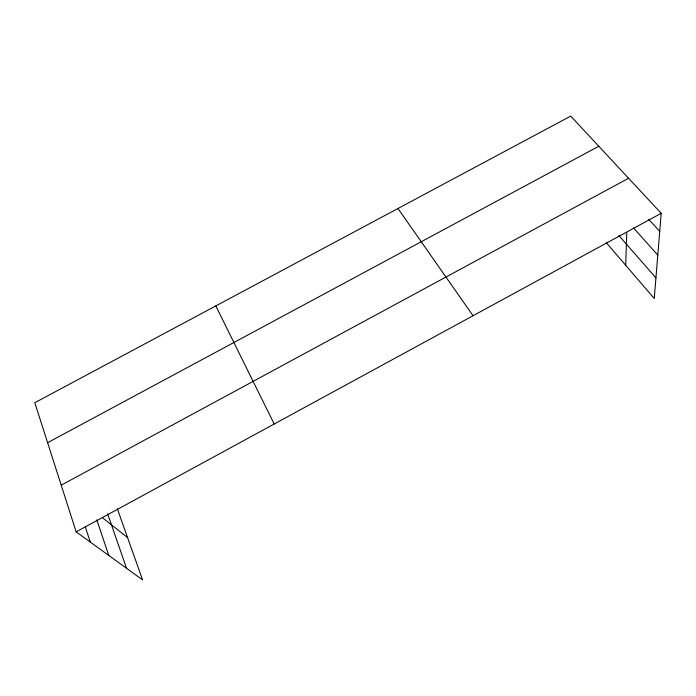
<?xml version="1.0" encoding="UTF-8"?>
<svg xmlns="http://www.w3.org/2000/svg" width="696" height="696" viewBox="0 0 696 696"><rect width="100%" height="100%" fill="white"/><g stroke="black" fill="none" stroke-linecap="round" stroke-linejoin="round"><path stroke-width="1.04" d="M625.678 265.263L626.765 232.681M117.363 508.82L142.567 579.89L76.16 531.848L34.8 402.723L570.711 116.11L661.2 213.289L654.257 298.497L606.233 242.643M76.16 531.848L661.2 213.289M61.222 485.19L628.575 178.254M47.606 442.7L598.795 146.264M102.791 518.015L127.559 537.573M648.733 219.353L659.73 231.368M633.621 228.07L657.798 255.084M618.822 235.492L655.937 277.852M397.964 208.495L473.045 315.74M215.804 305.918L274.198 424.012M107.654 513.796L126.533 568.293M96.796 519.868L108.811 555.469M85.33 526.915L90.297 542.08"/></g></svg>
